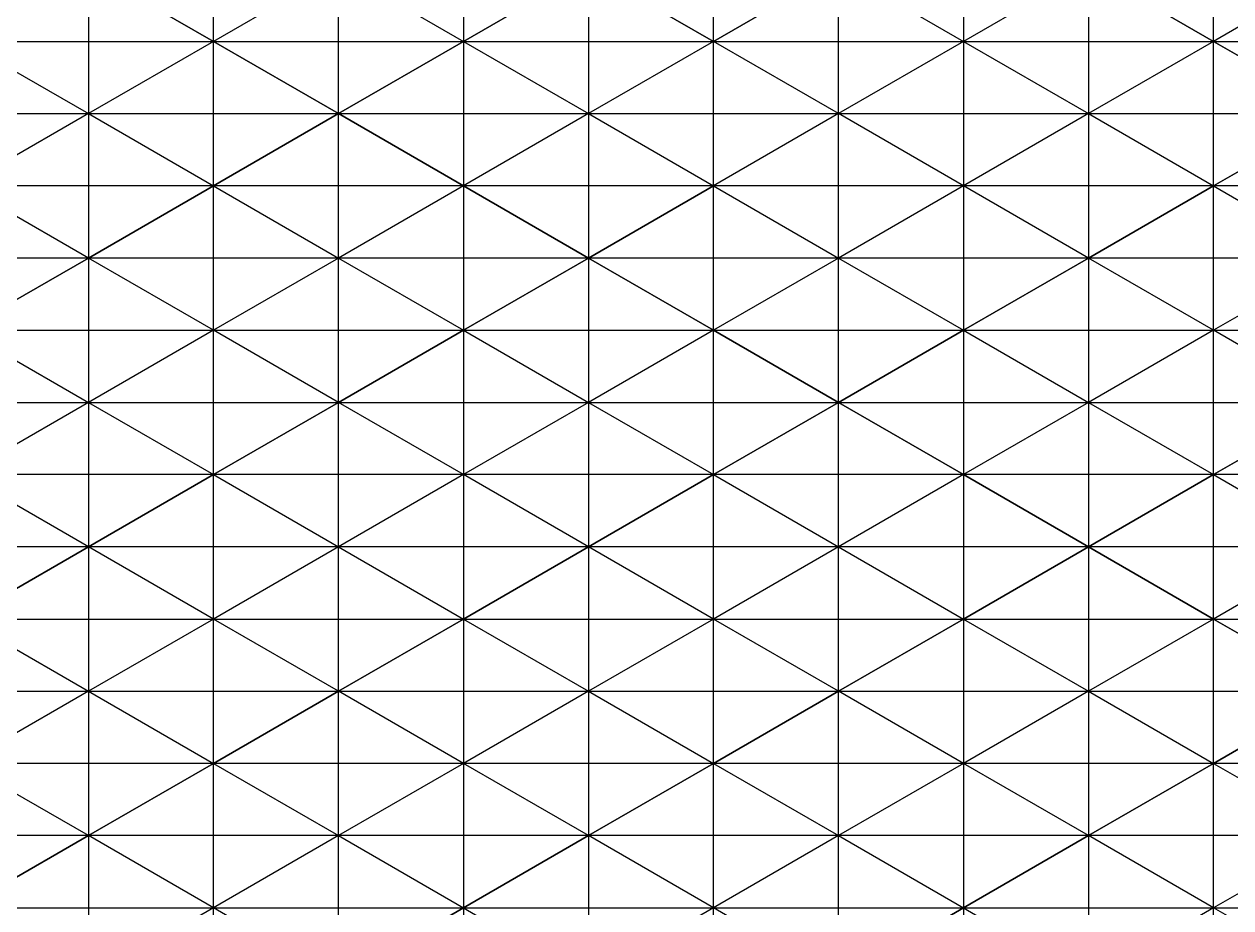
# Model space of a CAD drawing. Header units: millimetres. Extents: x 1123.9 to 1169.6, y 955.4 to 1004.6.
# Drawn here: x 1149.37 to 1159.4, y 965.56 to 972.9 of the extents above; entities that cross this region are included whole.
import ezdxf

# ---------------------------------------------------------------- set-up
doc = ezdxf.new("R2010")
doc.units = ezdxf.units.MM
for name, color, linetype in [('diagonals1', 3, 'Continuous'), ('diagonals2', 2, 'Continuous'), ('Layer1', 7, 'Continuous'), ('Layer2', 4, 'Continuous'), ('Layer3', 6, 'Continuous')]:
    doc.layers.add(name, color=color, linetype=linetype)

msp = doc.modelspace()

# ---------------------------------------------------------------- linework, layer by layer
at = {"layer": 'diagonals1'}
for p, q in [((1150.938, 972.756, 142.846), (1149.899, 973.356, 141.561)), ((1151.978, 973.356, 141.603), (1150.938, 972.756, 142.846)), ((1151.978, 973.356, 141.603), (1153.017, 972.756, 142.917)), ((1153.017, 972.756, 142.917), (1154.056, 973.356, 141.674)), ((1154.056, 973.356, 141.674), (1155.095, 972.756, 143.017)), ((1155.095, 972.756, 143.017), (1156.135, 973.356, 141.774)), ((1156.135, 973.356, 141.774), (1157.174, 972.756, 143.145)), ((1158.213, 973.356, 141.902), (1157.174, 972.756, 143.145)), ((1159.253, 972.756, 143.302), (1158.213, 973.356, 141.902)), ((1160.292, 973.356, 142.059), (1159.253, 972.756, 143.302)), ((1148.86, 972.756, 142.803), (1149.899, 972.156, 141.613)), ((1150.938, 972.756, 142.846), (1149.899, 972.156, 141.613)), ((1151.978, 972.156, 141.655), (1150.938, 972.756, 142.846)), ((1151.978, 972.156, 141.655), (1153.017, 972.756, 142.917)), ((1153.017, 972.756, 142.917), (1154.056, 972.156, 141.727)), ((1155.095, 972.756, 143.017), (1154.056, 972.156, 141.727)), ((1156.135, 972.156, 141.826), (1155.095, 972.756, 143.017)), ((1157.174, 972.756, 143.145), (1156.135, 972.156, 141.826)), ((1157.174, 972.756, 143.145), (1158.213, 972.156, 141.954)), ((1159.253, 972.756, 143.302), (1158.213, 972.156, 141.954)), ((1160.292, 972.156, 142.111), (1159.253, 972.756, 143.302)), ((1149.899, 972.156, 141.613), (1148.86, 971.556, 142.865)), ((1149.899, 972.156, 141.613), (1150.938, 971.556, 142.908)), ((1150.938, 971.556, 142.908), (1151.978, 972.156, 141.655)), ((1153.017, 971.556, 142.979), (1151.978, 972.156, 141.655)), ((1154.056, 972.156, 141.727), (1153.017, 971.556, 142.979)), ((1154.056, 972.156, 141.727), (1155.095, 971.556, 143.079)), ((1156.135, 972.156, 141.826), (1155.095, 971.556, 143.079)), ((1157.174, 971.556, 143.207), (1156.135, 972.156, 141.826)), ((1158.213, 972.156, 141.954), (1157.174, 971.556, 143.207)), ((1158.213, 972.156, 141.954), (1159.253, 971.556, 143.364)), ((1160.292, 972.156, 142.111), (1159.253, 971.556, 143.364)), ((1149.899, 970.956, 141.674), (1148.86, 971.556, 142.865)), ((1149.899, 970.956, 141.674), (1150.938, 971.556, 142.908)), ((1150.938, 971.556, 142.908), (1151.978, 970.956, 141.717)), ((1153.017, 971.556, 142.979), (1151.978, 970.956, 141.717)), ((1154.056, 970.956, 141.788), (1153.017, 971.556, 142.979)), ((1154.056, 970.956, 141.788), (1155.095, 971.556, 143.079)), ((1155.095, 971.556, 143.079), (1156.135, 970.956, 141.888)), ((1157.174, 971.556, 143.207), (1156.135, 970.956, 141.888)), ((1158.213, 970.956, 142.016), (1157.174, 971.556, 143.207)), ((1159.253, 971.556, 143.364), (1158.213, 970.956, 142.016)), ((1159.253, 971.556, 143.364), (1160.292, 970.956, 142.173)), ((1148.86, 970.356, 142.936), (1149.899, 970.956, 141.674)), ((1150.938, 970.356, 142.979), (1149.899, 970.956, 141.674)), ((1151.978, 970.956, 141.717), (1150.938, 970.356, 142.979)), ((1151.978, 970.956, 141.717), (1153.017, 970.356, 143.05)), ((1153.017, 970.356, 143.05), (1154.056, 970.956, 141.788)), ((1155.095, 970.356, 143.15), (1154.056, 970.956, 141.788)), ((1156.135, 970.956, 141.888), (1155.095, 970.356, 143.15)), ((1156.135, 970.956, 141.888), (1157.174, 970.356, 143.278)), ((1158.213, 970.956, 142.016), (1157.174, 970.356, 143.278)), ((1159.253, 970.356, 143.435), (1158.213, 970.956, 142.016)), ((1160.292, 970.956, 142.173), (1159.253, 970.356, 143.435)), ((1148.86, 970.356, 142.936), (1149.899, 969.756, 141.746)), ((1150.938, 970.356, 142.979), (1149.899, 969.756, 141.746)), ((1151.978, 969.756, 141.788), (1150.938, 970.356, 142.979)), ((1151.978, 969.756, 141.788), (1153.017, 970.356, 143.05)), ((1153.017, 970.356, 143.05), (1154.056, 969.756, 141.859)), ((1155.095, 970.356, 143.15), (1154.056, 969.756, 141.859)), ((1156.135, 969.756, 141.959), (1155.095, 970.356, 143.15)), ((1157.174, 970.356, 143.278), (1156.135, 969.756, 141.959)), ((1157.174, 970.356, 143.278), (1158.213, 969.756, 142.088)), ((1159.253, 970.356, 143.435), (1158.213, 969.756, 142.088)), ((1160.292, 969.756, 142.245), (1159.253, 970.356, 143.435)), ((1149.899, 969.756, 141.746), (1148.86, 969.156, 143.017)), ((1149.899, 969.756, 141.746), (1150.938, 969.156, 143.06)), ((1150.938, 969.156, 143.06), (1151.978, 969.756, 141.788)), ((1153.017, 969.156, 143.131), (1151.978, 969.756, 141.788)), ((1154.056, 969.756, 141.859), (1153.017, 969.156, 143.131)), ((1154.056, 969.756, 141.859), (1155.095, 969.156, 143.231)), ((1156.135, 969.756, 141.959), (1155.095, 969.156, 143.231)), ((1157.174, 969.156, 143.359), (1156.135, 969.756, 141.959)), ((1158.213, 969.756, 142.088), (1157.174, 969.156, 143.359)), ((1158.213, 969.756, 142.088), (1159.253, 969.156, 143.516)), ((1160.292, 969.756, 142.245), (1159.253, 969.156, 143.516)), ((1149.899, 968.556, 141.826), (1148.86, 969.156, 143.017)), ((1149.899, 968.556, 141.826), (1150.938, 969.156, 143.06)), ((1150.938, 969.156, 143.06), (1151.978, 968.556, 141.869)), ((1153.017, 969.156, 143.131), (1151.978, 968.556, 141.869)), ((1154.056, 968.556, 141.94), (1153.017, 969.156, 143.131)), ((1155.095, 969.156, 143.231), (1154.056, 968.556, 141.94)), ((1155.095, 969.156, 143.231), (1156.135, 968.556, 142.04)), ((1157.174, 969.156, 143.359), (1156.135, 968.556, 142.04)), ((1158.213, 968.556, 142.168), (1157.174, 969.156, 143.359)), ((1159.253, 969.156, 143.516), (1158.213, 968.556, 142.168)), ((1159.253, 969.156, 143.516), (1160.292, 968.556, 142.326)), ((1148.86, 967.956, 143.107), (1149.899, 968.556, 141.826)), ((1150.938, 967.956, 143.15), (1149.899, 968.556, 141.826)), ((1151.978, 968.556, 141.869), (1150.938, 967.956, 143.15)), ((1151.978, 968.556, 141.869), (1153.017, 967.956, 143.221)), ((1154.056, 968.556, 141.94), (1153.017, 967.956, 143.221)), ((1155.095, 967.956, 143.321), (1154.056, 968.556, 141.94)), ((1156.135, 968.556, 142.04), (1155.095, 967.956, 143.321)), ((1156.135, 968.556, 142.04), (1157.174, 967.956, 143.449)), ((1158.213, 968.556, 142.168), (1157.174, 967.956, 143.449)), ((1159.253, 967.956, 143.607), (1158.213, 968.556, 142.168)), ((1160.292, 968.556, 142.326), (1159.253, 967.956, 143.607)), ((1148.86, 967.956, 143.107), (1149.899, 967.356, 141.916)), ((1150.938, 967.956, 143.15), (1149.899, 967.356, 141.916)), ((1151.978, 967.356, 141.959), (1150.938, 967.956, 143.15)), ((1153.017, 967.956, 143.221), (1151.978, 967.356, 141.959)), ((1153.017, 967.956, 143.221), (1154.056, 967.356, 142.031)), ((1155.095, 967.956, 143.321), (1154.056, 967.356, 142.031)), ((1156.135, 967.356, 142.13), (1155.095, 967.956, 143.321)), ((1157.174, 967.956, 143.449), (1156.135, 967.356, 142.13)), ((1157.174, 967.956, 143.449), (1158.213, 967.356, 142.259)), ((1159.253, 967.956, 143.607), (1158.213, 967.356, 142.259)), ((1160.292, 967.356, 142.416), (1159.253, 967.956, 143.607)), ((1149.899, 967.356, 141.916), (1148.86, 966.756, 143.207)), ((1149.899, 967.356, 141.916), (1150.938, 966.756, 143.25)), ((1151.978, 967.356, 141.959), (1150.938, 966.756, 143.25)), ((1153.017, 966.756, 143.321), (1151.978, 967.356, 141.959)), ((1154.056, 967.356, 142.031), (1153.017, 966.756, 143.321)), ((1154.056, 967.356, 142.031), (1155.095, 966.756, 143.421)), ((1156.135, 967.356, 142.13), (1155.095, 966.756, 143.421)), ((1157.174, 966.756, 143.549), (1156.135, 967.356, 142.13)), ((1158.213, 967.356, 142.259), (1157.174, 966.756, 143.549)), ((1158.213, 967.356, 142.259), (1159.253, 966.756, 143.707)), ((1160.292, 967.356, 142.416), (1159.253, 966.756, 143.707)), ((1149.899, 966.156, 142.016), (1148.86, 966.756, 143.207)), ((1150.938, 966.756, 143.25), (1149.899, 966.156, 142.016)), ((1150.938, 966.756, 143.25), (1151.978, 966.156, 142.059)), ((1153.017, 966.756, 143.321), (1151.978, 966.156, 142.059)), ((1154.056, 966.156, 142.13), (1153.017, 966.756, 143.321)), ((1155.095, 966.756, 143.421), (1154.056, 966.156, 142.13)), ((1155.095, 966.756, 143.421), (1156.135, 966.156, 142.23)), ((1157.174, 966.756, 143.549), (1156.135, 966.156, 142.23)), ((1158.213, 966.156, 142.359), (1157.174, 966.756, 143.549)), ((1159.253, 966.756, 143.707), (1158.213, 966.156, 142.359)), ((1159.253, 966.756, 143.707), (1160.292, 966.156, 142.516)), ((1149.899, 966.156, 142.016), (1148.86, 965.556, 143.316)), ((1150.938, 965.556, 143.359), (1149.899, 966.156, 142.016)), ((1151.978, 966.156, 142.059), (1150.938, 965.556, 143.359)), ((1151.978, 966.156, 142.059), (1153.017, 965.556, 143.43)), ((1154.056, 966.156, 142.13), (1153.017, 965.556, 143.43)), ((1155.095, 965.556, 143.53), (1154.056, 966.156, 142.13)), ((1156.135, 966.156, 142.23), (1155.095, 965.556, 143.53)), ((1156.135, 966.156, 142.23), (1157.174, 965.556, 143.659)), ((1158.213, 966.156, 142.359), (1157.174, 965.556, 143.659)), ((1159.253, 965.556, 143.816), (1158.213, 966.156, 142.359)), ((1160.292, 966.156, 142.516), (1159.253, 965.556, 143.816)), ((1150.938, 965.556, 143.359), (1149.899, 964.956, 142.126)), ((1151.978, 964.956, 142.168), (1150.938, 965.556, 143.359)), ((1153.017, 965.556, 143.43), (1151.978, 964.956, 142.168)), ((1153.017, 965.556, 143.43), (1154.056, 964.956, 142.24)), ((1155.095, 965.556, 143.53), (1154.056, 964.956, 142.24)), ((1156.135, 964.956, 142.34), (1155.095, 965.556, 143.53)), ((1157.174, 965.556, 143.659), (1156.135, 964.956, 142.34)), ((1157.174, 965.556, 143.659), (1158.213, 964.956, 142.469)), ((1159.253, 965.556, 143.816), (1158.213, 964.956, 142.469)), ((1160.292, 964.956, 142.626), (1159.253, 965.556, 143.816))]:
    msp.add_line(p, q, dxfattribs=at)
at = {"layer": 'diagonals2'}
for p, q in [((1149.899, 973.356, 141.561), (1150.938, 972.756, 140.446)), ((1151.978, 973.356, 141.603), (1150.938, 972.756, 140.446)), ((1151.978, 973.356, 141.603), (1153.017, 972.756, 140.517)), ((1154.056, 973.356, 141.674), (1153.017, 972.756, 140.517)), ((1155.095, 972.756, 140.617), (1154.056, 973.356, 141.674)), ((1156.135, 973.356, 141.774), (1155.095, 972.756, 140.617)), ((1156.135, 973.356, 141.774), (1157.174, 972.756, 140.745)), ((1158.213, 973.356, 141.902), (1157.174, 972.756, 140.745)), ((1158.213, 973.356, 141.902), (1159.253, 972.756, 140.902)), ((1160.292, 973.356, 142.059), (1159.253, 972.756, 140.902)), ((1148.86, 972.756, 140.403), (1149.899, 972.156, 141.613)), ((1150.938, 972.756, 140.446), (1149.899, 972.156, 141.613)), ((1150.938, 972.756, 140.446), (1151.978, 972.156, 141.655)), ((1153.017, 972.756, 140.517), (1151.978, 972.156, 141.655)), ((1153.017, 972.756, 140.517), (1154.056, 972.156, 141.727)), ((1155.095, 972.756, 140.617), (1154.056, 972.156, 141.727)), ((1156.135, 972.156, 141.826), (1155.095, 972.756, 140.617)), ((1157.174, 972.756, 140.745), (1156.135, 972.156, 141.826)), ((1157.174, 972.756, 140.745), (1158.213, 972.156, 141.954)), ((1159.253, 972.756, 140.902), (1158.213, 972.156, 141.954)), ((1159.253, 972.756, 140.902), (1160.292, 972.156, 142.111)), ((1149.899, 972.156, 141.613), (1148.86, 971.556, 140.465)), ((1149.899, 972.156, 141.613), (1150.938, 971.556, 140.508)), ((1151.978, 972.156, 141.655), (1150.938, 971.556, 140.508)), ((1151.978, 972.156, 141.655), (1153.017, 971.556, 140.579)), ((1154.056, 972.156, 141.727), (1153.017, 971.556, 140.579)), ((1154.056, 972.156, 141.727), (1155.095, 971.556, 140.679)), ((1156.135, 972.156, 141.826), (1155.095, 971.556, 140.679)), ((1157.174, 971.556, 140.807), (1156.135, 972.156, 141.826)), ((1158.213, 972.156, 141.954), (1157.174, 971.556, 140.807)), ((1158.213, 972.156, 141.954), (1159.253, 971.556, 140.964)), ((1159.253, 971.556, 140.964), (1160.292, 972.156, 142.111)), ((1149.899, 970.956, 141.674), (1148.86, 971.556, 140.465)), ((1150.938, 971.556, 140.508), (1149.899, 970.956, 141.674)), ((1150.938, 971.556, 140.508), (1151.978, 970.956, 141.717)), ((1153.017, 971.556, 140.579), (1151.978, 970.956, 141.717)), ((1153.017, 971.556, 140.579), (1154.056, 970.956, 141.788)), ((1155.095, 971.556, 140.679), (1154.056, 970.956, 141.788)), ((1155.095, 971.556, 140.679), (1156.135, 970.956, 141.888)), ((1157.174, 971.556, 140.807), (1156.135, 970.956, 141.888)), ((1158.213, 970.956, 142.016), (1157.174, 971.556, 140.807)), ((1158.213, 970.956, 142.016), (1159.253, 971.556, 140.964)), ((1159.253, 971.556, 140.964), (1160.292, 970.956, 142.173)), ((1149.899, 970.956, 141.674), (1148.86, 970.356, 140.536)), ((1150.938, 970.356, 140.579), (1149.899, 970.956, 141.674)), ((1151.978, 970.956, 141.717), (1150.938, 970.356, 140.579)), ((1151.978, 970.956, 141.717), (1153.017, 970.356, 140.65)), ((1154.056, 970.956, 141.788), (1153.017, 970.356, 140.65)), ((1154.056, 970.956, 141.788), (1155.095, 970.356, 140.75)), ((1156.135, 970.956, 141.888), (1155.095, 970.356, 140.75)), ((1156.135, 970.956, 141.888), (1157.174, 970.356, 140.878)), ((1157.174, 970.356, 140.878), (1158.213, 970.956, 142.016)), ((1159.253, 970.356, 141.035), (1158.213, 970.956, 142.016)), ((1160.292, 970.956, 142.173), (1159.253, 970.356, 141.035)), ((1148.86, 970.356, 140.536), (1149.899, 969.756, 141.746)), ((1150.938, 970.356, 140.579), (1149.899, 969.756, 141.746)), ((1151.978, 969.756, 141.788), (1150.938, 970.356, 140.579)), ((1153.017, 970.356, 140.65), (1151.978, 969.756, 141.788)), ((1153.017, 970.356, 140.65), (1154.056, 969.756, 141.859)), ((1155.095, 970.356, 140.75), (1154.056, 969.756, 141.859)), ((1155.095, 970.356, 140.75), (1156.135, 969.756, 141.959)), ((1156.135, 969.756, 141.959), (1157.174, 970.356, 140.878)), ((1157.174, 970.356, 140.878), (1158.213, 969.756, 142.088)), ((1159.253, 970.356, 141.035), (1158.213, 969.756, 142.088)), ((1160.292, 969.756, 142.245), (1159.253, 970.356, 141.035)), ((1149.899, 969.756, 141.746), (1148.86, 969.156, 140.617)), ((1149.899, 969.756, 141.746), (1150.938, 969.156, 140.66)), ((1151.978, 969.756, 141.788), (1150.938, 969.156, 140.66)), ((1153.017, 969.156, 140.731), (1151.978, 969.756, 141.788)), ((1154.056, 969.756, 141.859), (1153.017, 969.156, 140.731)), ((1154.056, 969.756, 141.859), (1155.095, 969.156, 140.831)), ((1155.095, 969.156, 140.831), (1156.135, 969.756, 141.959)), ((1156.135, 969.756, 141.959), (1157.174, 969.156, 140.959)), ((1158.213, 969.756, 142.088), (1157.174, 969.156, 140.959)), ((1158.213, 969.756, 142.088), (1159.253, 969.156, 141.116)), ((1159.253, 969.156, 141.116), (1160.292, 969.756, 142.245)), ((1149.899, 968.556, 141.826), (1148.86, 969.156, 140.617)), ((1150.938, 969.156, 140.66), (1149.899, 968.556, 141.826)), ((1150.938, 969.156, 140.66), (1151.978, 968.556, 141.869)), ((1153.017, 969.156, 140.731), (1151.978, 968.556, 141.869)), ((1154.056, 968.556, 141.94), (1153.017, 969.156, 140.731)), ((1154.056, 968.556, 141.94), (1155.095, 969.156, 140.831)), ((1155.095, 969.156, 140.831), (1156.135, 968.556, 142.04)), ((1157.174, 969.156, 140.959), (1156.135, 968.556, 142.04)), ((1157.174, 969.156, 140.959), (1158.213, 968.556, 142.168)), ((1158.213, 968.556, 142.168), (1159.253, 969.156, 141.116)), ((1159.253, 969.156, 141.116), (1160.292, 968.556, 142.326)), ((1149.899, 968.556, 141.826), (1148.86, 967.956, 140.707)), ((1150.938, 967.956, 140.75), (1149.899, 968.556, 141.826)), ((1151.978, 968.556, 141.869), (1150.938, 967.956, 140.75)), ((1151.978, 968.556, 141.869), (1153.017, 967.956, 140.821)), ((1153.017, 967.956, 140.821), (1154.056, 968.556, 141.94)), ((1155.095, 967.956, 140.921), (1154.056, 968.556, 141.94)), ((1156.135, 968.556, 142.04), (1155.095, 967.956, 140.921)), ((1156.135, 968.556, 142.04), (1157.174, 967.956, 141.049)), ((1157.174, 967.956, 141.049), (1158.213, 968.556, 142.168)), ((1158.213, 968.556, 142.168), (1159.253, 967.956, 141.207)), ((1160.292, 968.556, 142.326), (1159.253, 967.956, 141.207)), ((1148.86, 967.956, 140.707), (1149.899, 967.356, 141.916)), ((1150.938, 967.956, 140.75), (1149.899, 967.356, 141.916)), ((1151.978, 967.356, 141.959), (1150.938, 967.956, 140.75)), ((1151.978, 967.356, 141.959), (1153.017, 967.956, 140.821)), ((1153.017, 967.956, 140.821), (1154.056, 967.356, 142.031)), ((1155.095, 967.956, 140.921), (1154.056, 967.356, 142.031)), ((1156.135, 967.356, 142.13), (1155.095, 967.956, 140.921)), ((1156.135, 967.356, 142.13), (1157.174, 967.956, 141.049)), ((1157.174, 967.956, 141.049), (1158.213, 967.356, 142.259)), ((1159.253, 967.956, 141.207), (1158.213, 967.356, 142.259)), ((1159.253, 967.956, 141.207), (1160.292, 967.356, 142.416)), ((1149.899, 967.356, 141.916), (1148.86, 966.756, 140.807)), ((1149.899, 967.356, 141.916), (1150.938, 966.756, 140.85)), ((1150.938, 966.756, 140.85), (1151.978, 967.356, 141.959)), ((1153.017, 966.756, 140.921), (1151.978, 967.356, 141.959)), ((1154.056, 967.356, 142.031), (1153.017, 966.756, 140.921)), ((1154.056, 967.356, 142.031), (1155.095, 966.756, 141.021)), ((1155.095, 966.756, 141.021), (1156.135, 967.356, 142.13)), ((1157.174, 966.756, 141.149), (1156.135, 967.356, 142.13)), ((1158.213, 967.356, 142.259), (1157.174, 966.756, 141.149)), ((1158.213, 967.356, 142.259), (1159.253, 966.756, 141.307)), ((1159.253, 966.756, 141.307), (1160.292, 967.356, 142.416)), ((1149.899, 966.156, 142.016), (1148.86, 966.756, 140.807)), ((1149.899, 966.156, 142.016), (1150.938, 966.756, 140.85)), ((1150.938, 966.756, 140.85), (1151.978, 966.156, 142.059)), ((1153.017, 966.756, 140.921), (1151.978, 966.156, 142.059)), ((1154.056, 966.156, 142.13), (1153.017, 966.756, 140.921)), ((1154.056, 966.156, 142.13), (1155.095, 966.756, 141.021)), ((1155.095, 966.756, 141.021), (1156.135, 966.156, 142.23)), ((1157.174, 966.756, 141.149), (1156.135, 966.156, 142.23)), ((1158.213, 966.156, 142.359), (1157.174, 966.756, 141.149)), ((1158.213, 966.156, 142.359), (1159.253, 966.756, 141.307)), ((1159.253, 966.756, 141.307), (1160.292, 966.156, 142.516)), ((1148.86, 965.556, 140.916), (1149.899, 966.156, 142.016)), ((1150.938, 965.556, 140.959), (1149.899, 966.156, 142.016)), ((1151.978, 966.156, 142.059), (1150.938, 965.556, 140.959)), ((1151.978, 966.156, 142.059), (1153.017, 965.556, 141.03)), ((1153.017, 965.556, 141.03), (1154.056, 966.156, 142.13)), ((1155.095, 965.556, 141.13), (1154.056, 966.156, 142.13)), ((1156.135, 966.156, 142.23), (1155.095, 965.556, 141.13)), ((1156.135, 966.156, 142.23), (1157.174, 965.556, 141.259)), ((1157.174, 965.556, 141.259), (1158.213, 966.156, 142.359)), ((1159.253, 965.556, 141.416), (1158.213, 966.156, 142.359)), ((1160.292, 966.156, 142.516), (1159.253, 965.556, 141.416)), ((1150.938, 965.556, 140.959), (1149.899, 964.956, 142.126)), ((1151.978, 964.956, 142.168), (1150.938, 965.556, 140.959)), ((1151.978, 964.956, 142.168), (1153.017, 965.556, 141.03)), ((1153.017, 965.556, 141.03), (1154.056, 964.956, 142.24)), ((1155.095, 965.556, 141.13), (1154.056, 964.956, 142.24)), ((1156.135, 964.956, 142.34), (1155.095, 965.556, 141.13)), ((1156.135, 964.956, 142.34), (1157.174, 965.556, 141.259)), ((1157.174, 965.556, 141.259), (1158.213, 964.956, 142.469)), ((1159.253, 965.556, 141.416), (1158.213, 964.956, 142.469)), ((1160.292, 964.956, 142.626), (1159.253, 965.556, 141.416))]:
    msp.add_line(p, q, dxfattribs=at)
at = {"layer": 'Layer1'}
for p, q in [((1150.938, 972.756, 142.846), (1150.938, 973.956, 142.794)), ((1153.017, 973.956, 142.865), (1153.017, 972.756, 142.917)), ((1155.095, 972.756, 143.017), (1155.095, 973.956, 142.965)), ((1157.174, 973.956, 143.093), (1157.174, 972.756, 143.145)), ((1159.253, 972.756, 143.302), (1159.253, 973.956, 143.25)), ((1148.86, 972.756, 142.803), (1150.938, 972.756, 142.846)), ((1150.938, 972.756, 142.846), (1153.017, 972.756, 142.917)), ((1150.938, 971.556, 142.908), (1150.938, 972.756, 142.846)), ((1153.017, 972.756, 142.917), (1155.095, 972.756, 143.017)), ((1153.017, 972.756, 142.917), (1153.017, 971.556, 142.979)), ((1155.095, 972.756, 143.017), (1157.174, 972.756, 143.145)), ((1155.095, 971.556, 143.079), (1155.095, 972.756, 143.017)), ((1157.174, 972.756, 143.145), (1159.253, 972.756, 143.302)), ((1157.174, 972.756, 143.145), (1157.174, 971.556, 143.207)), ((1159.253, 972.756, 143.302), (1161.331, 972.756, 143.488)), ((1159.253, 971.556, 143.364), (1159.253, 972.756, 143.302)), ((1150.938, 971.556, 142.908), (1148.86, 971.556, 142.865)), ((1153.017, 971.556, 142.979), (1150.938, 971.556, 142.908)), ((1150.938, 970.356, 142.979), (1150.938, 971.556, 142.908)), ((1155.095, 971.556, 143.079), (1153.017, 971.556, 142.979)), ((1153.017, 971.556, 142.979), (1153.017, 970.356, 143.05)), ((1157.174, 971.556, 143.207), (1155.095, 971.556, 143.079)), ((1155.095, 970.356, 143.15), (1155.095, 971.556, 143.079)), ((1159.253, 971.556, 143.364), (1157.174, 971.556, 143.207)), ((1157.174, 971.556, 143.207), (1157.174, 970.356, 143.278)), ((1161.331, 971.556, 143.549), (1159.253, 971.556, 143.364)), ((1159.253, 970.356, 143.435), (1159.253, 971.556, 143.364)), ((1148.86, 970.356, 142.936), (1150.938, 970.356, 142.979)), ((1150.938, 970.356, 142.979), (1153.017, 970.356, 143.05)), ((1150.938, 969.156, 143.06), (1150.938, 970.356, 142.979)), ((1153.017, 970.356, 143.05), (1155.095, 970.356, 143.15)), ((1153.017, 970.356, 143.05), (1153.017, 969.156, 143.131)), ((1155.095, 970.356, 143.15), (1157.174, 970.356, 143.278)), ((1155.095, 969.156, 143.231), (1155.095, 970.356, 143.15)), ((1157.174, 970.356, 143.278), (1159.253, 970.356, 143.435)), ((1157.174, 970.356, 143.278), (1157.174, 969.156, 143.359)), ((1159.253, 970.356, 143.435), (1161.331, 970.356, 143.621)), ((1159.253, 969.156, 143.516), (1159.253, 970.356, 143.435)), ((1150.938, 969.156, 143.06), (1148.86, 969.156, 143.017)), ((1153.017, 969.156, 143.131), (1150.938, 969.156, 143.06)), ((1150.938, 967.956, 143.15), (1150.938, 969.156, 143.06)), ((1155.095, 969.156, 143.231), (1153.017, 969.156, 143.131)), ((1153.017, 969.156, 143.131), (1153.017, 967.956, 143.221)), ((1157.174, 969.156, 143.359), (1155.095, 969.156, 143.231)), ((1155.095, 967.956, 143.321), (1155.095, 969.156, 143.231)), ((1159.253, 969.156, 143.516), (1157.174, 969.156, 143.359)), ((1157.174, 969.156, 143.359), (1157.174, 967.956, 143.449)), ((1161.331, 969.156, 143.702), (1159.253, 969.156, 143.516)), ((1159.253, 967.956, 143.607), (1159.253, 969.156, 143.516)), ((1148.86, 967.956, 143.107), (1150.938, 967.956, 143.15)), ((1150.938, 967.956, 143.15), (1153.017, 967.956, 143.221)), ((1150.938, 966.756, 143.25), (1150.938, 967.956, 143.15)), ((1153.017, 967.956, 143.221), (1155.095, 967.956, 143.321)), ((1153.017, 967.956, 143.221), (1153.017, 966.756, 143.321)), ((1155.095, 967.956, 143.321), (1157.174, 967.956, 143.449)), ((1155.095, 966.756, 143.421), (1155.095, 967.956, 143.321)), ((1157.174, 967.956, 143.449), (1159.253, 967.956, 143.607)), ((1157.174, 967.956, 143.449), (1157.174, 966.756, 143.549)), ((1159.253, 967.956, 143.607), (1161.331, 967.956, 143.793)), ((1159.253, 966.756, 143.707), (1159.253, 967.956, 143.607)), ((1150.938, 966.756, 143.25), (1148.86, 966.756, 143.207)), ((1153.017, 966.756, 143.321), (1150.938, 966.756, 143.25)), ((1150.938, 965.556, 143.359), (1150.938, 966.756, 143.25)), ((1155.095, 966.756, 143.421), (1153.017, 966.756, 143.321)), ((1153.017, 966.756, 143.321), (1153.017, 965.556, 143.43)), ((1157.174, 966.756, 143.549), (1155.095, 966.756, 143.421)), ((1155.095, 965.556, 143.53), (1155.095, 966.756, 143.421)), ((1159.253, 966.756, 143.707), (1157.174, 966.756, 143.549)), ((1157.174, 966.756, 143.549), (1157.174, 965.556, 143.659)), ((1161.331, 966.756, 143.893), (1159.253, 966.756, 143.707)), ((1159.253, 965.556, 143.816), (1159.253, 966.756, 143.707)), ((1148.86, 965.556, 143.316), (1150.938, 965.556, 143.359)), ((1150.938, 965.556, 143.359), (1153.017, 965.556, 143.43)), ((1150.938, 964.356, 143.478), (1150.938, 965.556, 143.359)), ((1153.017, 965.556, 143.43), (1155.095, 965.556, 143.53)), ((1153.017, 965.556, 143.43), (1153.017, 964.356, 143.549)), ((1155.095, 965.556, 143.53), (1157.174, 965.556, 143.659)), ((1155.095, 964.356, 143.65), (1155.095, 965.556, 143.53)), ((1157.174, 965.556, 143.659), (1159.253, 965.556, 143.816)), ((1157.174, 965.556, 143.659), (1157.174, 964.356, 143.778)), ((1159.253, 965.556, 143.816), (1161.331, 965.556, 144.003)), ((1159.253, 964.356, 143.936), (1159.253, 965.556, 143.816))]:
    msp.add_line(p, q, dxfattribs=at)
at = {"layer": 'Layer2'}
for p, q in [((1149.899, 973.356, 141.561), (1149.899, 972.156, 141.613)), ((1151.978, 972.156, 141.655), (1151.978, 973.356, 141.603)), ((1154.056, 973.356, 141.674), (1154.056, 972.156, 141.727)), ((1156.135, 972.156, 141.826), (1156.135, 973.356, 141.774)), ((1158.213, 973.356, 141.902), (1158.213, 972.156, 141.954)), ((1147.821, 972.156, 141.599), (1149.899, 972.156, 141.613)), ((1149.899, 972.156, 141.613), (1151.978, 972.156, 141.655)), ((1149.899, 972.156, 141.613), (1149.899, 970.956, 141.674)), ((1151.978, 972.156, 141.655), (1154.056, 972.156, 141.727)), ((1151.978, 970.956, 141.717), (1151.978, 972.156, 141.655)), ((1154.056, 972.156, 141.727), (1156.135, 972.156, 141.826)), ((1154.056, 972.156, 141.727), (1154.056, 970.956, 141.788)), ((1156.135, 972.156, 141.826), (1158.213, 972.156, 141.954)), ((1156.135, 970.956, 141.888), (1156.135, 972.156, 141.826)), ((1158.213, 972.156, 141.954), (1160.292, 972.156, 142.111)), ((1158.213, 972.156, 141.954), (1158.213, 970.956, 142.016)), ((1149.899, 970.956, 141.674), (1147.821, 970.956, 141.66)), ((1151.978, 970.956, 141.717), (1149.899, 970.956, 141.674)), ((1149.899, 970.956, 141.674), (1149.899, 969.756, 141.746)), ((1154.056, 970.956, 141.788), (1151.978, 970.956, 141.717)), ((1151.978, 969.756, 141.788), (1151.978, 970.956, 141.717)), ((1156.135, 970.956, 141.888), (1154.056, 970.956, 141.788)), ((1154.056, 970.956, 141.788), (1154.056, 969.756, 141.859)), ((1158.213, 970.956, 142.016), (1156.135, 970.956, 141.888)), ((1156.135, 969.756, 141.959), (1156.135, 970.956, 141.888)), ((1160.292, 970.956, 142.173), (1158.213, 970.956, 142.016)), ((1158.213, 970.956, 142.016), (1158.213, 969.756, 142.088)), ((1147.821, 969.756, 141.731), (1149.899, 969.756, 141.746)), ((1149.899, 969.756, 141.746), (1151.978, 969.756, 141.788)), ((1149.899, 969.756, 141.746), (1149.899, 968.556, 141.826)), ((1151.978, 969.756, 141.788), (1154.056, 969.756, 141.859)), ((1151.978, 968.556, 141.869), (1151.978, 969.756, 141.788)), ((1154.056, 969.756, 141.859), (1156.135, 969.756, 141.959)), ((1154.056, 969.756, 141.859), (1154.056, 968.556, 141.94)), ((1156.135, 969.756, 141.959), (1158.213, 969.756, 142.088)), ((1156.135, 968.556, 142.04), (1156.135, 969.756, 141.959)), ((1158.213, 969.756, 142.088), (1160.292, 969.756, 142.245)), ((1158.213, 969.756, 142.088), (1158.213, 968.556, 142.168)), ((1149.899, 968.556, 141.826), (1147.821, 968.556, 141.812)), ((1151.978, 968.556, 141.869), (1149.899, 968.556, 141.826)), ((1149.899, 968.556, 141.826), (1149.899, 967.356, 141.916)), ((1154.056, 968.556, 141.94), (1151.978, 968.556, 141.869)), ((1151.978, 967.356, 141.959), (1151.978, 968.556, 141.869)), ((1156.135, 968.556, 142.04), (1154.056, 968.556, 141.94)), ((1154.056, 968.556, 141.94), (1154.056, 967.356, 142.031)), ((1158.213, 968.556, 142.168), (1156.135, 968.556, 142.04)), ((1156.135, 967.356, 142.13), (1156.135, 968.556, 142.04)), ((1160.292, 968.556, 142.326), (1158.213, 968.556, 142.168)), ((1158.213, 968.556, 142.168), (1158.213, 967.356, 142.259)), ((1147.821, 967.356, 141.902), (1149.899, 967.356, 141.916)), ((1149.899, 967.356, 141.916), (1151.978, 967.356, 141.959)), ((1149.899, 967.356, 141.916), (1149.899, 966.156, 142.016)), ((1151.978, 967.356, 141.959), (1154.056, 967.356, 142.031)), ((1151.978, 966.156, 142.059), (1151.978, 967.356, 141.959)), ((1154.056, 967.356, 142.031), (1156.135, 967.356, 142.13)), ((1154.056, 967.356, 142.031), (1154.056, 966.156, 142.13)), ((1156.135, 967.356, 142.13), (1158.213, 967.356, 142.259)), ((1156.135, 966.156, 142.23), (1156.135, 967.356, 142.13)), ((1158.213, 967.356, 142.259), (1160.292, 967.356, 142.416)), ((1158.213, 967.356, 142.259), (1158.213, 966.156, 142.359)), ((1149.899, 966.156, 142.016), (1147.821, 966.156, 142.002)), ((1151.978, 966.156, 142.059), (1149.899, 966.156, 142.016)), ((1149.899, 966.156, 142.016), (1149.899, 964.956, 142.126)), ((1154.056, 966.156, 142.13), (1151.978, 966.156, 142.059)), ((1151.978, 964.956, 142.168), (1151.978, 966.156, 142.059)), ((1156.135, 966.156, 142.23), (1154.056, 966.156, 142.13)), ((1154.056, 966.156, 142.13), (1154.056, 964.956, 142.24)), ((1158.213, 966.156, 142.359), (1156.135, 966.156, 142.23)), ((1156.135, 964.956, 142.34), (1156.135, 966.156, 142.23)), ((1160.292, 966.156, 142.516), (1158.213, 966.156, 142.359)), ((1158.213, 966.156, 142.359), (1158.213, 964.956, 142.469))]:
    msp.add_line(p, q, dxfattribs=at)
at = {"layer": 'Layer3'}
for p, q in [((1150.938, 972.756, 140.446), (1150.938, 973.956, 140.394)), ((1153.017, 973.956, 140.465), (1153.017, 972.756, 140.517)), ((1155.095, 972.756, 140.617), (1155.095, 973.956, 140.565)), ((1157.174, 973.956, 140.693), (1157.174, 972.756, 140.745)), ((1159.253, 972.756, 140.902), (1159.253, 973.956, 140.85)), ((1148.86, 972.756, 140.403), (1150.938, 972.756, 140.446)), ((1150.938, 972.756, 140.446), (1153.017, 972.756, 140.517)), ((1150.938, 971.556, 140.508), (1150.938, 972.756, 140.446)), ((1153.017, 972.756, 140.517), (1155.095, 972.756, 140.617)), ((1153.017, 972.756, 140.517), (1153.017, 971.556, 140.579)), ((1155.095, 972.756, 140.617), (1157.174, 972.756, 140.745)), ((1155.095, 971.556, 140.679), (1155.095, 972.756, 140.617)), ((1157.174, 972.756, 140.745), (1159.253, 972.756, 140.902)), ((1157.174, 972.756, 140.745), (1157.174, 971.556, 140.807)), ((1159.253, 972.756, 140.902), (1161.331, 972.756, 141.088)), ((1159.253, 971.556, 140.964), (1159.253, 972.756, 140.902)), ((1150.938, 971.556, 140.508), (1148.86, 971.556, 140.465)), ((1153.017, 971.556, 140.579), (1150.938, 971.556, 140.508)), ((1150.938, 970.356, 140.579), (1150.938, 971.556, 140.508)), ((1155.095, 971.556, 140.679), (1153.017, 971.556, 140.579)), ((1153.017, 971.556, 140.579), (1153.017, 970.356, 140.65)), ((1157.174, 971.556, 140.807), (1155.095, 971.556, 140.679)), ((1155.095, 970.356, 140.75), (1155.095, 971.556, 140.679)), ((1159.253, 971.556, 140.964), (1157.174, 971.556, 140.807)), ((1157.174, 971.556, 140.807), (1157.174, 970.356, 140.878)), ((1161.331, 971.556, 141.149), (1159.253, 971.556, 140.964)), ((1159.253, 970.356, 141.035), (1159.253, 971.556, 140.964)), ((1148.86, 970.356, 140.536), (1150.938, 970.356, 140.579)), ((1150.938, 970.356, 140.579), (1153.017, 970.356, 140.65)), ((1150.938, 969.156, 140.66), (1150.938, 970.356, 140.579)), ((1153.017, 970.356, 140.65), (1155.095, 970.356, 140.75)), ((1153.017, 970.356, 140.65), (1153.017, 969.156, 140.731)), ((1155.095, 970.356, 140.75), (1157.174, 970.356, 140.878)), ((1155.095, 969.156, 140.831), (1155.095, 970.356, 140.75)), ((1157.174, 970.356, 140.878), (1159.253, 970.356, 141.035)), ((1157.174, 970.356, 140.878), (1157.174, 969.156, 140.959)), ((1159.253, 970.356, 141.035), (1161.331, 970.356, 141.221)), ((1159.253, 969.156, 141.116), (1159.253, 970.356, 141.035)), ((1150.938, 969.156, 140.66), (1148.86, 969.156, 140.617)), ((1153.017, 969.156, 140.731), (1150.938, 969.156, 140.66)), ((1150.938, 967.956, 140.75), (1150.938, 969.156, 140.66)), ((1155.095, 969.156, 140.831), (1153.017, 969.156, 140.731)), ((1153.017, 969.156, 140.731), (1153.017, 967.956, 140.821)), ((1157.174, 969.156, 140.959), (1155.095, 969.156, 140.831)), ((1155.095, 967.956, 140.921), (1155.095, 969.156, 140.831)), ((1159.253, 969.156, 141.116), (1157.174, 969.156, 140.959)), ((1157.174, 969.156, 140.959), (1157.174, 967.956, 141.049)), ((1161.331, 969.156, 141.302), (1159.253, 969.156, 141.116)), ((1159.253, 967.956, 141.207), (1159.253, 969.156, 141.116)), ((1148.86, 967.956, 140.707), (1150.938, 967.956, 140.75)), ((1150.938, 967.956, 140.75), (1153.017, 967.956, 140.821)), ((1150.938, 966.756, 140.85), (1150.938, 967.956, 140.75)), ((1153.017, 967.956, 140.821), (1155.095, 967.956, 140.921)), ((1153.017, 967.956, 140.821), (1153.017, 966.756, 140.921)), ((1155.095, 967.956, 140.921), (1157.174, 967.956, 141.049)), ((1155.095, 966.756, 141.021), (1155.095, 967.956, 140.921)), ((1157.174, 967.956, 141.049), (1159.253, 967.956, 141.207)), ((1157.174, 967.956, 141.049), (1157.174, 966.756, 141.149)), ((1159.253, 967.956, 141.207), (1161.331, 967.956, 141.393)), ((1159.253, 966.756, 141.307), (1159.253, 967.956, 141.207)), ((1150.938, 966.756, 140.85), (1148.86, 966.756, 140.807)), ((1153.017, 966.756, 140.921), (1150.938, 966.756, 140.85)), ((1150.938, 965.556, 140.959), (1150.938, 966.756, 140.85)), ((1155.095, 966.756, 141.021), (1153.017, 966.756, 140.921)), ((1153.017, 966.756, 140.921), (1153.017, 965.556, 141.03)), ((1157.174, 966.756, 141.149), (1155.095, 966.756, 141.021)), ((1155.095, 965.556, 141.13), (1155.095, 966.756, 141.021)), ((1159.253, 966.756, 141.307), (1157.174, 966.756, 141.149)), ((1157.174, 966.756, 141.149), (1157.174, 965.556, 141.259)), ((1161.331, 966.756, 141.493), (1159.253, 966.756, 141.307)), ((1159.253, 965.556, 141.416), (1159.253, 966.756, 141.307)), ((1148.86, 965.556, 140.916), (1150.938, 965.556, 140.959)), ((1150.938, 965.556, 140.959), (1153.017, 965.556, 141.03)), ((1150.938, 964.356, 141.078), (1150.938, 965.556, 140.959)), ((1153.017, 965.556, 141.03), (1155.095, 965.556, 141.13)), ((1153.017, 965.556, 141.03), (1153.017, 964.356, 141.149)), ((1155.095, 965.556, 141.13), (1157.174, 965.556, 141.259)), ((1155.095, 964.356, 141.25), (1155.095, 965.556, 141.13)), ((1157.174, 965.556, 141.259), (1159.253, 965.556, 141.416)), ((1157.174, 965.556, 141.259), (1157.174, 964.356, 141.378)), ((1159.253, 965.556, 141.416), (1161.331, 965.556, 141.603)), ((1159.253, 964.356, 141.536), (1159.253, 965.556, 141.416))]:
    msp.add_line(p, q, dxfattribs=at)

doc.saveas('drawing.dxf')
